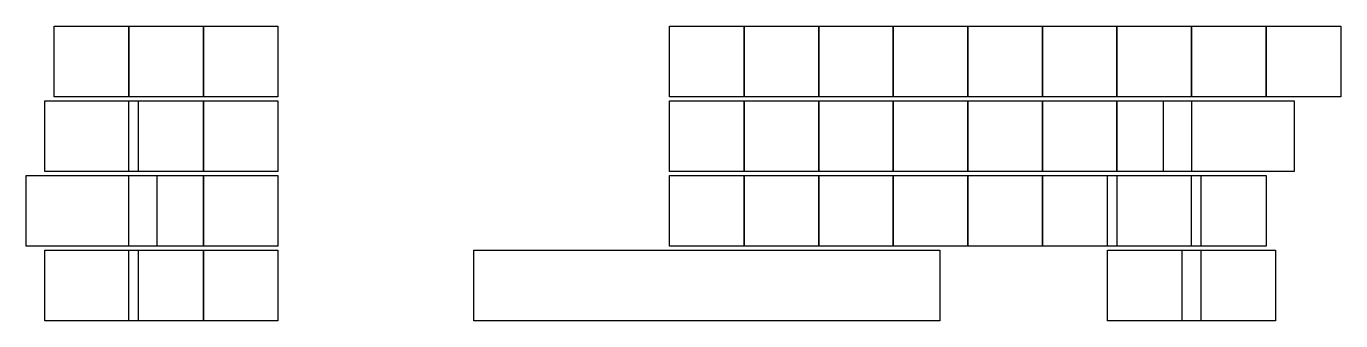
# Model space of a CAD drawing. Header units: millimetres. Extents: x -17 to 319, y -9 to 66.
import ezdxf

# ---------------------------------------------------------------- set-up
doc = ezdxf.new("R2010")
doc.units = ezdxf.units.MM

msp = doc.modelspace()

# ---------------------------------------------------------------- linework, layer by layer
for p, q in [((-9.525, 66.15), (9.525, 66.15)), ((-9.525, 48.15), (-9.525, 66.15)), ((9.525, 66.15), (9.525, 48.15)), ((9.525, 66.15), (28.575, 66.15)), ((9.525, 48.15), (9.525, 66.15)), ((28.575, 66.15), (28.575, 48.15)), ((28.575, 66.15), (47.625, 66.15)), ((28.575, 48.15), (28.575, 66.15)), ((47.625, 66.15), (47.625, 48.15)), ((147.6375, 66.15), (166.6875, 66.15)), ((147.6375, 48.15), (147.6375, 66.15)), ((166.6875, 66.15), (166.6875, 48.15)), ((166.6875, 66.15), (185.7375, 66.15)), ((166.6875, 48.15), (166.6875, 66.15)), ((185.7375, 66.15), (185.7375, 48.15)), ((185.7375, 66.15), (204.7875, 66.15)), ((185.7375, 48.15), (185.7375, 66.15)), ((204.7875, 66.15), (204.7875, 48.15)), ((204.7875, 66.15), (223.8375, 66.15)), ((204.7875, 48.15), (204.7875, 66.15)), ((223.8375, 66.15), (223.8375, 48.15)), ((223.8375, 66.15), (242.8875, 66.15)), ((223.8375, 48.15), (223.8375, 66.15)), ((242.8875, 66.15), (242.8875, 48.15)), ((242.8875, 66.15), (261.9375, 66.15)), ((242.8875, 48.15), (242.8875, 66.15)), ((261.9375, 66.15), (261.9375, 48.15)), ((261.9375, 66.15), (280.9875, 66.15)), ((261.9375, 48.15), (261.9375, 66.15)), ((280.9875, 66.15), (280.9875, 48.15)), ((280.9875, 66.15), (300.0375, 66.15)), ((280.9875, 48.15), (280.9875, 66.15)), ((300.0375, 66.15), (300.0375, 48.15)), ((300.0375, 66.15), (319.0875, 66.15)), ((300.0375, 48.15), (300.0375, 66.15)), ((319.0875, 66.15), (319.0875, 48.15)), ((-11.90625, 47.1), (11.90625, 47.1)), ((-11.90625, 29.1), (-11.90625, 47.1)), ((9.525, 48.15), (-9.525, 48.15)), ((28.575, 48.15), (9.525, 48.15)), ((9.525, 47.1), (28.575, 47.1)), ((9.525, 29.1), (9.525, 47.1)), ((11.90625, 47.1), (11.90625, 29.1)), ((47.625, 48.15), (28.575, 48.15)), ((28.575, 47.1), (28.575, 29.1)), ((28.575, 47.1), (47.625, 47.1)), ((28.575, 29.1), (28.575, 47.1)), ((47.625, 47.1), (47.625, 29.1)), ((166.6875, 48.15), (147.6375, 48.15)), ((147.6375, 47.1), (166.6875, 47.1)), ((147.6375, 29.1), (147.6375, 47.1)), ((185.7375, 48.15), (166.6875, 48.15)), ((166.6875, 47.1), (166.6875, 29.1)), ((166.6875, 47.1), (185.7375, 47.1)), ((166.6875, 29.1), (166.6875, 47.1)), ((204.7875, 48.15), (185.7375, 48.15)), ((185.7375, 47.1), (185.7375, 29.1)), ((185.7375, 47.1), (204.7875, 47.1)), ((185.7375, 29.1), (185.7375, 47.1)), ((223.8375, 48.15), (204.7875, 48.15)), ((204.7875, 47.1), (204.7875, 29.1)), ((204.7875, 47.1), (223.8375, 47.1)), ((204.7875, 29.1), (204.7875, 47.1)), ((242.8875, 48.15), (223.8375, 48.15)), ((223.8375, 47.1), (223.8375, 29.1)), ((223.8375, 47.1), (242.8875, 47.1)), ((223.8375, 29.1), (223.8375, 47.1)), ((261.9375, 48.15), (242.8875, 48.15)), ((242.8875, 47.1), (242.8875, 29.1)), ((242.8875, 47.1), (261.9375, 47.1)), ((242.8875, 29.1), (242.8875, 47.1)), ((280.9875, 48.15), (261.9375, 48.15)), ((261.9375, 47.1), (261.9375, 29.1)), ((261.9375, 47.1), (280.9875, 47.1)), ((261.9375, 29.1), (261.9375, 47.1)), ((273.84375, 47.1), (307.18125, 47.1)), ((273.84375, 29.1), (273.84375, 47.1)), ((300.0375, 48.15), (280.9875, 48.15)), ((280.9875, 47.1), (280.9875, 29.1)), ((319.0875, 48.15), (300.0375, 48.15)), ((307.18125, 47.1), (307.18125, 29.1)), ((-16.66875, 28.05), (16.66875, 28.05)), ((-16.66875, 10.05), (-16.66875, 28.05)), ((11.90625, 29.1), (-11.90625, 29.1)), ((28.575, 29.1), (9.525, 29.1)), ((9.525, 28.05), (28.575, 28.05)), ((9.525, 10.05), (9.525, 28.05)), ((16.66875, 28.05), (16.66875, 10.05)), ((47.625, 29.1), (28.575, 29.1)), ((28.575, 28.05), (28.575, 10.05)), ((28.575, 28.05), (47.625, 28.05)), ((28.575, 10.05), (28.575, 28.05)), ((47.625, 28.05), (47.625, 10.05)), ((166.6875, 29.1), (147.6375, 29.1)), ((147.6375, 28.05), (166.6875, 28.05)), ((147.6375, 10.05), (147.6375, 28.05)), ((185.7375, 29.1), (166.6875, 29.1)), ((166.6875, 28.05), (166.6875, 10.05)), ((166.6875, 28.05), (185.7375, 28.05)), ((166.6875, 10.05), (166.6875, 28.05)), ((204.7875, 29.1), (185.7375, 29.1)), ((185.7375, 28.05), (185.7375, 10.05)), ((185.7375, 28.05), (204.7875, 28.05)), ((185.7375, 10.05), (185.7375, 28.05)), ((223.8375, 29.1), (204.7875, 29.1)), ((204.7875, 28.05), (204.7875, 10.05)), ((204.7875, 28.05), (223.8375, 28.05)), ((204.7875, 10.05), (204.7875, 28.05)), ((242.8875, 29.1), (223.8375, 29.1)), ((223.8375, 28.05), (223.8375, 10.05)), ((223.8375, 28.05), (242.8875, 28.05)), ((223.8375, 10.05), (223.8375, 28.05)), ((261.9375, 29.1), (242.8875, 29.1)), ((242.8875, 28.05), (242.8875, 10.05)), ((242.8875, 28.05), (261.9375, 28.05)), ((242.8875, 10.05), (242.8875, 28.05)), ((259.55625, 28.05), (283.36875, 28.05)), ((259.55625, 10.05), (259.55625, 28.05)), ((280.9875, 29.1), (261.9375, 29.1)), ((261.9375, 28.05), (261.9375, 10.05)), ((307.18125, 29.1), (273.84375, 29.1)), ((280.9875, 28.05), (300.0375, 28.05)), ((280.9875, 10.05), (280.9875, 28.05)), ((283.36875, 28.05), (283.36875, 10.05)), ((300.0375, 28.05), (300.0375, 10.05)), ((16.66875, 10.05), (-16.66875, 10.05)), ((-11.90625, 9), (11.90625, 9)), ((-11.90625, -9), (-11.90625, 9)), ((28.575, 10.05), (9.525, 10.05)), ((9.525, 9), (28.575, 9)), ((9.525, -9), (9.525, 9)), ((11.90625, 9), (11.90625, -9)), ((47.625, 10.05), (28.575, 10.05)), ((28.575, 9), (28.575, -9)), ((28.575, 9), (47.625, 9)), ((28.575, -9), (28.575, 9)), ((47.625, 9), (47.625, -9)), ((97.63125, 9), (216.69375, 9)), ((97.63125, -9), (97.63125, 9)), ((166.6875, 10.05), (147.6375, 10.05)), ((185.7375, 10.05), (166.6875, 10.05)), ((204.7875, 10.05), (185.7375, 10.05)), ((223.8375, 10.05), (204.7875, 10.05)), ((216.69375, 9), (216.69375, -9)), ((242.8875, 10.05), (223.8375, 10.05)), ((261.9375, 10.05), (242.8875, 10.05)), ((283.36875, 10.05), (259.55625, 10.05)), ((259.55625, 9), (283.36875, 9)), ((259.55625, -9), (259.55625, 9)), ((278.60625, 9), (302.41875, 9)), ((278.60625, -9), (278.60625, 9)), ((300.0375, 10.05), (280.9875, 10.05)), ((283.36875, 9), (283.36875, -9)), ((302.41875, 9), (302.41875, -9)), ((11.90625, -9), (-11.90625, -9)), ((28.575, -9), (9.525, -9)), ((47.625, -9), (28.575, -9)), ((216.69375, -9), (97.63125, -9)), ((283.36875, -9), (259.55625, -9)), ((302.41875, -9), (278.60625, -9))]:
    msp.add_line(p, q)

doc.saveas('drawing.dxf')
